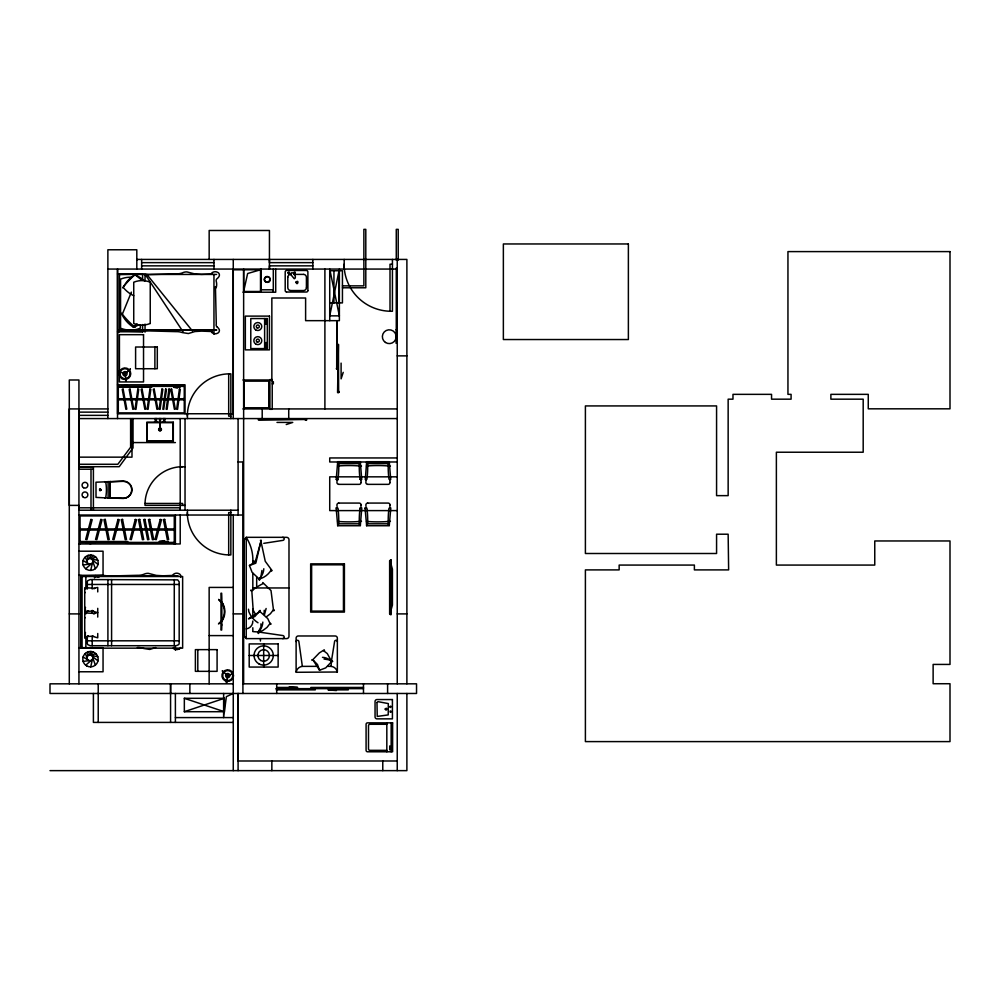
<?xml version="1.0" encoding="UTF-8"?>
<svg xmlns="http://www.w3.org/2000/svg" width="1000" height="1000" viewBox="0 0 1000 1000"><rect width="100%" height="100%" fill="white"/><g stroke="black" fill="none" stroke-linecap="round" stroke-linejoin="round"><path stroke-width="1.5" d="M78.938 408.925L78.938 466.8L93.4 466.8L93.4 510.213M80.05 543.962L80.05 515.925L174.275 515.925L174.275 543.962M98.225 683.825L98.225 722.412M184.262 384.812L184.262 412.863L118.3 412.863L118.3 384.812M136.812 269.062L136.812 259.425L406.887 259.425L406.887 683.825M170.575 693.475L170.575 683.825L170.575 722.412M185.037 413.75L185.037 384.812L117.525 384.812M189.862 693.475L189.862 683.825M242.913 693.475L242.913 461.975L238.088 461.975M273.3 289.8L261.238 289.8L261.238 291.488L243.637 291.488L243.637 269.788M262.2 418.45L262.2 408.925M287.8 277.325L287.8 287.613A2.938 2.938 0 0 0 290.55 290.55M296.112 672L296.112 638.138A2.175 2.175 0 0 1 298.288 635.975L335.175 635.975A2.175 2.175 0 0 1 337.35 638.138L337.35 672L296.163 672.288A6.837 6.837 0 0 1 302.35 666.375L317.1 666.35M306.413 287.613L306.413 277.325A2.938 2.938 0 0 0 303.675 274.387M307.887 290.55L307.887 271.938A1.475 1.475 0 0 0 306.512 270.462M397.238 683.825L397.238 259.425M88.088 611.138L84.725 612.638L84.725 587.725L93.737 588.212L97.737 587.475L97.737 591.912M88.088 636.3L84.725 637.812L84.725 612.9L93.737 613.375L97.737 612.638L92.513 611.175M336.275 368.713C337.512 368.225 336.55 368.4 337.413 367.75M336.138 507.962L337.713 525.737L360.312 525.737L361.788 507.938A3.438 3.438 0 0 1 360.85 507.812L360.075 508.038M365.037 507.987L366.65 525.737L389.25 525.737L390.8 507.95A3.438 3.438 0 0 1 389.787 507.812L389.725 507.788M359.35 463.062L359.325 463.762A92.713 92.713 0 0 0 360.062 479.25M388.288 463.062L388.263 463.762A92.713 92.713 0 0 0 388.988 479.25M264.05 614.412L264.262 610.25M265.225 321.075L265.225 322.9M265.225 343.888L265.225 345.712M337.3 672.288A6.837 6.837 0 0 0 331.112 666.375L331.337 662.225M337.013 481.488L336.938 482.262A1.925 1.925 0 0 0 338.725 484.363M337.1 480.45L337.1 479.6A3.438 3.438 0 0 0 336.337 479.5M360.85 507.812L360.925 506.987M361.025 505.95L361.087 505.175M365.95 481.488L365.875 482.262A1.925 1.925 0 0 0 367.663 484.363M366.037 480.45L366.112 479.613M389.787 507.812L389.862 506.987M389.963 505.95L390.025 505.175M360.075 479.387L360.875 479.613A3.438 3.438 0 0 1 361.737 479.5L360.312 461.7L337.713 461.7L336.2 479.5M389.675 479.65L389.787 479.613A3.438 3.438 0 0 1 390.725 479.5L389.25 461.7L366.65 461.7L365.275 479.5A3.438 3.438 0 0 1 366.375 479.7L366.912 479.25A92.713 92.713 0 0 0 367.65 463.762M270.15 279.25L268.7 281.925A1.938 1.938 0 0 1 268.2 282.175L267.262 282.3A1.938 1.938 0 0 1 266.7 282.262L265.837 281.925A1.938 1.938 0 0 1 265.363 281.613L264.788 280.875A1.938 1.938 0 0 1 264.538 280.363L264.4 279.438A1.938 1.938 0 0 1 264.438 278.875L264.5 278.688A2.7 2.7 0 0 1 265.675 277.062L265.837 276.95A2.763 2.763 0 0 1 269.962 279.237M173.775 647.475L173.113 648.238A4.925 4.925 0 0 0 179.013 648.962M337.275 368.713L336.6 368.837M87.525 559.738L88.088 555.363M87.525 656.2L88.088 651.825M331.463 660.888L334.575 641.625A1.388 1.388 0 0 1 335.962 640.312A1.388 1.388 0 0 1 337.35 641.625M337.875 479.95L337.975 479.25A92.713 92.713 0 0 0 338.713 463.762M155.787 421.125L155.838 421.925L157.375 421.95L154.488 421.95L156.012 421.925L156.075 421.125M226.438 682.613L227.812 675.088M84.95 607.112L84.725 608.212L85.588 607.762M84.95 632.288L84.725 633.387L85.588 632.938M243.637 291.488L247.638 273.512L260.512 269.788L233.263 269.788L233.263 413.75L117.525 413.75L117.525 269.062L117.525 418.575M90.725 570.413L92.438 562.812A2.888 2.888 0 0 0 90.512 558.513A2.888 2.888 0 0 0 87.062 561.7A2.888 2.888 0 0 0 91.175 563.962A2.862 2.862 0 0 0 92.438 562.812M90.725 666.875L92.438 659.25M259.887 579.688L252.113 572.35L249.462 565.5L255.812 563.188L261.2 540.212M270.487 624.412L267.75 618.6L259.962 611.538L248.487 618.837L254.838 616.525L260.212 610.425M338.638 391.413L338.612 392.375L338.762 391.413M264.438 614.763L266.125 608.488M260.413 540.337L260.95 541.312L255.25 561.862L249.462 565.5M391.1 609.85L392.425 605.1L392.425 569.2L391.1 564.45M305.287 419.125L306.438 420.325L305.287 420.062M84.725 612.638L85.538 609.8M84.725 637.812L85.538 634.975M343.225 372.35L341.1 378.862L341.1 363.113M119.8 371.712L118.238 371.425L125.45 373.875M131.375 292.137L122.125 314.762A30.762 30.762 0 0 0 133.837 327.438L138.663 324.85M164.262 421.887C160.712 421.138 167.488 422.837 164.275 421.125M89.188 655.013L90.838 651.45M89.125 558.575L90.838 554.987M337.95 479.412L337.175 479.613M221.838 620.363L222.85 619.25L221.838 618.025M88.462 610.862L87.35 611.362M88.462 636.025L87.35 636.525M324.15 649.912L319.337 652.925L312.1 660.413M332.337 660.875L325.725 667.875L319.55 670.25L312.975 659.925L311.988 659.7M221.838 605.237L222.85 603.975L221.838 603.475M269.75 280.875L269.862 280.712A2.575 2.575 0 0 0 270.163 279.438A2.875 2.875 0 0 0 264.5 278.688L264.375 279.625A1.938 1.938 0 0 0 264.475 280.188L264.862 281.038A1.938 1.938 0 0 0 265.225 281.475M266.012 320L266.413 319.862A2.2 2.2 0 0 1 266.7 320.575M218.663 599.5L221 602.225M258.3 633.5L258.012 632.413L260.975 626.95L260.95 623.812M159.312 428.787C161.962 434.712 159.537 423.963 160.712 430.112M252.825 562.163A41.988 41.988 0 0 0 246.225 537.388L244.225 539.8L244.225 636.2L246.55 638.612L286.575 638.612A2.413 2.413 0 0 0 288.988 636.2L288.988 539.738A2.413 2.413 0 0 0 286.575 537.325L246.55 537.325M222.438 670.938L223.625 671.963M337.938 392.5L338.638 391.712L338.425 344.325L337.562 392.562L338.95 392.5M159.4 430.15L160.763 428.787M88.25 611.287L93.5 611.013M88.25 636.462L93.5 636.175M221 621.312L218.487 623.913L221 622.062M336.8 320.662L336.7 367.887M337.088 367.987L337.088 320.662M305.525 419.45L258.212 419.738L306.25 419.263L305.225 419.3M90.05 558.462L93.312 555.513M90.05 654.912L93.312 651.963M306.375 419.25L305.525 419.738M85.7 568.763L91.175 563.962M85.7 665.212L91.213 660.4M130.4 369.1L129.238 370.262M124.575 374.038L130.262 369.05M269.3 281.462L269.45 281.337A1.938 1.938 0 0 0 269.775 280.875M266.363 616.812L270.387 613.763L273.45 609.738L271.012 590.575L262.738 582.525M133.737 295.725A30.137 30.137 0 0 1 123.238 287.425A30.762 30.762 0 0 1 131.412 277.213L134.938 274.738A36.138 36.138 0 0 1 144.262 280.712M133.112 326.9L137.088 323.975M94.525 577.35L96.363 576.163A36.138 36.138 0 0 1 98.85 577.375M233.263 693.475L226.375 696.65L223.625 717.588L223.625 693.475M258.913 633.038L258.012 632.413L262.825 630.525L267 627.425L270.188 623.325L271.1 623.95M227.237 675.775L233.162 673.65M184.338 711.712L224.325 698.3L224.325 711.712L184.338 711.712L184.338 698.3L224.325 698.3M286.238 424.538L292.75 422.413L276.988 422.413M91.062 558.688L95.875 557.188M91.05 655.138L95.875 653.637M336.337 507.938A3.438 3.438 0 0 0 337.175 507.812L337.975 508.188A92.713 92.713 0 0 1 338.713 523.663M360.788 479.637L360.925 480.45M266.7 343.387A2.2 2.2 0 0 0 266.425 342.675L266.163 342.612A2.575 2.575 0 0 0 265.775 343.888L265.738 345.712A2.05 2.05 0 0 0 266.15 347.062M324.575 650.45L323.587 650.725L327.287 653.587L331.763 661.688L332.75 661.413M155.688 647.55L149.787 649.438L143.75 648.487A17.138 17.138 0 0 0 137.363 647.525M366.375 507.725L366.912 508.188A92.713 92.713 0 0 1 367.65 523.663M306.2 419.975L305.712 419.062M263.775 543.337L282.7 540.413A1.55 1.55 0 0 0 284.175 538.875A1.55 1.55 0 0 0 282.7 537.325M83.1 564.963L89.2 564.15M83.1 661.425L89.2 660.6M110.275 481.438L109.925 497.962L123.312 498.462A8.675 8.675 0 0 0 131.988 489.775A8.675 8.675 0 0 0 123.312 481.1L95.988 482.212L96.025 497.4L110.275 498.125M265.3 345.712A2.362 2.362 0 0 0 265.613 347.013L265.812 347M104.875 497.95L105.787 497.212A42.975 42.975 0 0 0 105.787 482.4L104.812 481.6M256.337 561.163L252.825 561.438L252.825 563.387M265.35 322.912A2.075 2.075 0 0 0 265.637 324.225L265.812 324.188M265.7 324.188L266.425 324.113A1.988 1.988 0 0 0 266.613 323.7M265.688 347.013L266.425 346.912A1.988 1.988 0 0 0 266.613 346.512M324.025 659.038L329.55 659.925L331.763 661.688A13.312 13.312 0 0 0 322.475 657.337M141.637 262.638L213.975 262.638M312.85 262.638L269.438 262.638L269.438 259.425M392.425 264.237L390.012 264.237L390.012 311.262L392.425 311.262L392.425 259.425M141.637 265.85L213.975 265.85M312.85 265.85L269.438 265.85L269.438 269.062L269.438 230.487L209.163 230.487L209.163 259.425M107.875 269.062L397.238 269.062M306.413 270.462L286.663 270.462A1.475 1.475 0 0 0 285.2 271.837L285.2 290.55A1.475 1.475 0 0 0 286.475 292.013M329.725 270.75L342.438 270.75L342.438 302.9L329.725 302.9M117.525 273.888L141.637 273.888M216.6 274.438L119.45 274.438L138.763 274.075A28.15 28.15 0 0 1 145.363 274.4A38.537 38.537 0 0 0 151.337 274.513L175.938 273.875A17.138 17.138 0 0 0 182.325 272.913A9.262 9.262 0 0 1 186.95 271.925L194.925 273.975L201.537 274.375L212.362 273.975L211.637 273.15A5.112 5.112 0 0 1 217.662 272.337A2.925 2.925 0 0 1 219.088 276.35A6.675 6.675 0 0 1 217.262 278.488A2.587 2.587 0 0 0 216.287 281.5A11.387 11.387 0 0 1 216.163 287.812A2.1 2.1 0 0 0 215.438 286.625L216.287 324A2.587 2.587 0 0 0 217.262 327.013M293.637 274.387L303.475 274.387M342.438 285.863L363.875 285.863L363.875 229.363L365.8 229.363L365.8 287.787L342.438 287.787M290.738 290.55L303.475 290.55A2.938 2.938 0 0 0 306.413 287.8M286.663 292.025L306.413 292.025A1.475 1.475 0 0 0 307.875 290.75M242.913 292.213L275.712 292.213L275.712 269.062M119.45 329.9L216.6 329.9M119.45 330.1L216.6 330.1M117.525 331.763L141.637 331.763M397.238 355.875L406.887 355.875M187.312 416.163A42.475 42.475 0 0 1 228.688 373.85L230.85 373.837L230.85 418.575M242.913 379.988L269.925 379.988M272.225 381.712L273.35 381.712L273.35 383.85L272.225 383.85M184.262 385.475L150.887 385.475L150.887 386.375M122.413 386.012L128.875 386.012L125.15 385.175L125.15 386.012M118.3 386.375L184.262 386.375M118.3 387.262L151.675 387.262L151.675 386.375M180.15 387.262L173.688 387.262L177.4 388.1L177.4 387.262M337.812 391.775L338.762 391.775M118.3 398.162L118.3 400.4M184.262 398.162L184.262 400.4M118.7 398.725L183.863 398.725M118.7 399.837L183.863 399.837M107.875 408.925L69.287 408.925L69.287 505.387L78.938 505.387L78.938 510.213L238.088 510.213M242.913 408.925L397.238 408.925M78.938 412.137L107.875 412.137M78.938 415.363L107.875 415.363M230.85 416.163L228.688 416.163L228.688 373.837M78.938 418.575L397.238 418.575M155.575 420.163L156.3 420.163M163.775 420.163L164.5 421.125L163.775 421.125L163.863 418.862M133.025 442.575L175.4 442.575M78.938 457.15L131.988 457.15L131.988 418.575M397.238 457.95L329.725 457.95L329.725 461.975L397.238 461.975M338.7 463.625L359.325 463.625A1.8 1.8 0 0 0 360.35 461.987L360.325 461.788M367.638 463.625L388.263 463.625A1.8 1.8 0 0 0 389.275 461.987L389.263 461.788M78.938 464.275L117.85 464.275L130.612 447.238L130.612 418.575M78.938 466.688L119.237 466.688L133.025 447.9L133.025 418.575M180.212 466.8L185.037 466.8M78.938 469.212L93.4 469.212M397.238 476.838L329.725 476.838L329.725 510.6L397.238 510.6M338.862 484.363L359.162 484.363A1.925 1.925 0 0 0 361.1 482.4M367.8 484.363L388.1 484.363A1.925 1.925 0 0 0 390.037 482.4M338.862 503.075L359.162 503.075A1.925 1.925 0 0 1 361.1 505.037M367.8 503.075L388.1 503.075A1.925 1.925 0 0 1 390.037 505.037M185.037 505.387L145.013 505.387L145.013 503.45L182.625 503.45L182.625 505.387M78.938 507.8L180.212 507.8M230.85 512.612L228.688 512.612L228.688 554.938L230.85 554.938L230.85 510.213M78.938 515.025L242.913 515.025M338.7 523.812L359.325 523.812A1.8 1.8 0 0 1 360.35 525.45M367.638 523.812L388.263 523.812A1.8 1.8 0 0 1 389.275 525.45M80.05 528.387L80.05 530.612M174.275 528.387L174.275 530.612M80.612 528.938L173.713 528.938M80.612 530.05L173.713 530.05M80.05 541.512L127.725 541.512L127.725 542.413M168.4 541.512L159.175 541.512L164.488 540.675L164.488 541.512M80.05 542.413L174.275 542.413M85.925 542.762L95.162 542.762L89.838 543.6L89.838 542.762M174.275 543.3L126.6 543.3L126.6 542.413M78.938 543.962L180.212 543.962L180.212 515.025M78.938 551.2L103.05 551.2L103.05 575.312L78.938 575.312M390.375 560.775L389.637 560.775L389.637 613.95L390.375 613.95M178.012 575.875L80.862 575.875L100.175 575.5A28.15 28.15 0 0 1 106.788 575.825A38.537 38.537 0 0 0 112.75 575.938L137.363 575.3A17.138 17.138 0 0 0 143.75 574.338A9.262 9.262 0 0 1 148.375 573.35L156.35 575.4L162.963 575.8L173.775 575.4L173.162 574.6A5.112 5.112 0 0 1 179.075 573.763A2.925 2.925 0 0 1 180.688 577.35M80.962 576.512L182.638 576.512L182.638 648.162L80.962 648.162L80.862 575.312M87.3 584.462L179.175 584.462M233.263 587.425L209.15 587.425L209.15 683.825M252.825 587.962L288.988 587.962M69.287 613.9L78.938 613.9M233.263 613.9L242.913 613.9M397.238 613.9L406.887 613.9M209.15 635.6L233.263 635.6M87.3 640.812L179.175 640.812M78.938 647.663L103.05 647.663L103.05 671.775L78.938 671.775M249.2 655.487L278.137 655.487M327.562 666.35L331.112 666.375M233.263 683.825L50 683.825L50 693.475L416.538 693.475L416.538 683.825L242.913 683.825M277.4 687.45L297.65 687.45L289.35 686.75L289.35 687.45M363.488 687.45L310.9 687.45L310.9 688.65M275.9 688.65L363.488 688.65M276.25 689.862L315.275 689.862L315.275 688.65M348.288 689.862L328.038 689.862L336.337 690.55L336.337 689.862M175.387 717.588L233.263 717.588M233.263 722.412L93.4 722.412L93.4 693.475M386.825 724.287L369.95 724.287A1.45 1.45 0 0 0 368.5 725.738L368.5 748.888A1.45 1.45 0 0 0 369.95 750.337L386.825 750.337M397.238 760.987L238.088 760.987L238.088 693.475L238.088 770.638M50 770.638L406.887 770.638L406.887 693.475M266.275 319.775L265.512 320A2.95 2.95 0 0 0 265.25 321.075M266.238 342.587L265.688 342.6A2.575 2.575 0 0 0 265.275 343.888M218.675 599.487L221 601.487M119.45 331.1L138.763 331.438A28.15 28.15 0 0 0 145.363 331.112A38.537 38.537 0 0 1 151.337 330.988L175.938 331.637A17.138 17.138 0 0 1 182.325 332.587L188.375 333.537L194.925 331.538L201.537 331.125L212.362 331.538L211.637 332.35A5.112 5.112 0 0 0 217.662 333.175A2.975 2.975 0 0 0 219.312 329.787A5.975 5.975 0 0 0 217.225 327.075M252.812 631.6L257.4 631.925M258.888 632.062L282.7 635.525A1.55 1.55 0 0 1 284.175 637.062A1.55 1.55 0 0 1 282.7 638.612M250.675 590.638L251.8 590.812A55.8 55.8 0 0 1 263.238 583.513M91.7 559.05L97.812 560.288M91.7 655.512L97.812 656.75M94.825 588.45L93.75 588.737M94.825 613.612L93.75 613.913M92.513 636.35L97.737 637.812L97.737 633.5M184.338 698.3L224.325 711.712M164.037 421.925L163.988 421.125M85.113 592.375L84.862 592.812M85.113 617.55L84.862 617.975M83.075 560.538L87.875 563.375M83.075 656.988L87.875 659.837M260.95 541.312L265.25 561.275L272.075 570.612M274.363 610.4L273.45 609.738L273.762 610.862M265.238 281.462L265.988 282.025A1.938 1.938 0 0 0 266.525 282.225L267.462 282.325A1.938 1.938 0 0 0 268.012 282.225L268.875 281.837A1.938 1.938 0 0 0 269.312 281.475M92.613 560.237L98.012 564.388M92.513 656.625L98.012 660.85M134.225 274.113L141.713 280.012M95.65 575.538L97.788 577.225M222.288 670.987L228.113 675.925M312.975 659.925L317.475 664.538L319.55 670.25M251.012 589.95L251.8 590.812L253.188 610.175L255.525 614.388M336.613 368.113L337.25 368.837M337.938 391.712L338.587 392.5M290.863 274.65L294.237 278.738L295.087 278.25C296.875 275.6 290.925 269.688 290.788 274.538M146.85 274.438L192.387 330.913M145.25 274.438L183.287 332.163M259.425 610.55L259.962 611.538M92.812 561.712L95.4 568.638M92.812 658.162L95.4 665.1M85.388 556.9L87.062 561.675M85.388 653.363L87.062 658.125M271.175 569.975L271.462 571.075M259.288 580.15L258.988 579.062A14.787 14.787 0 0 0 263.812 568.737M124.875 373.2L126.25 380.725M248.487 609.2L248.875 611.812A23.363 23.363 0 0 0 258 622.775M302.35 666.375L298.888 641.625A1.388 1.388 0 0 0 297.55 640.312A1.388 1.388 0 0 0 296.125 641.538M366.65 525.737L366.625 525.45A1.8 1.8 0 0 1 367.475 523.9M337.713 525.737L337.688 525.45A1.8 1.8 0 0 1 338.612 523.85M389.787 479.613L389.862 480.45M389.963 481.488L390.025 482.262M365.95 505.95L365.875 505.175A1.925 1.925 0 0 1 367.663 503.075M366.037 506.987L366.112 507.812M361.025 481.488L361.087 482.262M337.013 505.95L336.938 505.175A1.925 1.925 0 0 1 338.725 503.075M337.1 506.987L337.175 507.812M164.4 418.862L164.5 420.163M388.288 524.375L388.263 523.663A92.713 92.713 0 0 1 388.988 508.188M359.35 524.375L359.325 523.663A92.713 92.713 0 0 1 360.062 508.188M261.938 570.462L260.95 576.6L258.988 579.062A19.387 19.387 0 0 0 271.175 569.987M398.212 260.225L398.212 229.363L396.275 229.363L396.275 260.225M397.238 693.475L397.238 770.638M396.275 267.95L396.275 329.675M396.1 329.675L396.1 343.35M391.163 722.85L391.163 746L389.725 746L389.725 749.85L391.163 749.85L391.163 751.787M387.6 683.825L387.6 693.475M386.825 722.85L386.825 751.787M382.775 760.987L382.775 770.638M363.488 683.825L363.488 693.475M344.188 259.425L344.188 269.062M338.762 270.75L338.762 302.9M333.95 270.75L333.95 302.9M329.725 320.662L329.725 269.062L339.375 315.85L329.725 315.85L339.375 269.062L339.375 320.662L305.613 320.662L305.613 298L271.85 298L271.85 379.6M324.9 269.062L324.9 408.925M312.85 259.425L312.85 269.062M306.438 420.325L306.438 418.875L306.25 420.262M288.725 408.925L288.725 418.45M276.7 683.825L276.7 693.475M273.3 269.062L273.3 292.213M271.85 760.987L271.85 770.638M264.625 318.55L264.625 348.587M263.675 643.913L263.675 667.062M261.238 269.062L261.238 292.213M260.512 269.062L260.512 291.488M260.413 638.612L260.413 641.025M256.675 577.238L256.675 587.212M252.825 573.212L252.825 589.987M252.825 608.888L252.825 616.112M252.825 627.737L252.825 630.65M246.225 537.388L246.225 638.612M243.637 269.062L243.637 683.825M238.088 418.575L238.088 515.025M233.263 259.425L233.263 418.575M233.263 515.025L233.263 770.638M213.975 259.425L213.975 269.062M213.962 274.438L213.962 334.237M197.8 649.638L197.8 671.338M187.45 413.75L187.45 418.575M187.45 510.213L187.45 515.025M185.037 418.575L185.037 510.213M180.212 418.575L180.212 510.213M175.387 515.025L175.387 543.962M175.375 647.038L175.375 650.125M175.387 693.475L175.4 722.412M174.275 579.562L174.275 645.713M165.338 418.575L162.925 418.575M164.613 418.862L164.613 421.613M163.65 418.862L163.65 421.613M161.238 418.575L158.837 418.575M160.512 418.862L160 429.425L159.55 418.862M157.137 418.575L154.725 418.575M156.412 418.862L156.412 421.613M156.2 418.862L156.3 421.125L155.575 421.125L155.662 418.862M155.45 418.862L155.45 421.613M154.887 347.013L154.887 368.725M145.037 274.438L145.037 280.837M145.037 324.087L145.037 332.163M142.587 274.438L142.587 280.375M142.587 324.55L142.587 332.163M141.637 259.425L141.637 269.062M140.35 325.05L140.35 328.175A25.987 25.987 0 0 1 120.562 328.175L120.562 279.15A25.987 25.987 0 0 1 131.412 277.213M136.812 260.163L136.812 249.775L107.875 249.775L107.875 418.575M119.45 273.888L119.45 331.763M111.587 579.562L111.587 645.713M108.112 481.5L108.112 498.05M107.912 579.562L107.912 645.713M97.737 608.337L97.737 617.075M92.2 579.562L92.2 589.038M92.2 610.363L92.2 613.4M92.2 636.25L92.2 645.713M91 469.212L91 510.213M87.3 589.038L87.3 581.812L87.688 580.688L90.237 579.562L177.7 579.862L179.175 581.812L179.175 643.475L178.775 644.6L176.238 645.713L90.237 645.713L87.688 644.6L87.3 643.475L87.3 636.25M85.862 576.512L85.862 588.975M85.862 610.775L85.862 613.9M85.862 637.263L85.862 648.162M82.075 576.512L82.075 648.162M81.062 576.512L81.062 648.162M78.938 683.825L78.938 379.988L69.287 379.988L69.287 683.825M221.838 601.962A16.988 16.988 0 0 1 221.838 621.3M222.7 604.388A16.5 16.5 0 0 1 222.7 618.875M233.5 675.875A5.787 5.787 0 0 1 224.688 680.525A5.787 5.787 0 0 1 224.85 670.575A5.787 5.787 0 0 1 233.5 675.5M390.012 311.25A47.188 47.188 0 0 1 344.05 264.237M145.025 503.45A37.75 37.75 0 0 1 182.625 466.688M228.688 554.925A42.475 42.475 0 0 1 187.312 512.612M287.8 277.137A2.938 2.938 0 0 1 290.738 274.387M266 320A2.95 2.95 0 0 0 265.763 321.075L265.738 322.9A2.075 2.075 0 0 0 266.125 324.212M94.425 577.913A87.325 87.325 0 0 1 96.737 575.875M180.588 647.487A2.975 2.975 0 0 1 179.075 649.062M367.475 463.525A1.8 1.8 0 0 1 366.625 461.887M366.525 466A140.15 140.15 0 0 1 390.4 466.125M338.612 463.575A1.8 1.8 0 0 1 337.688 461.887M337.6 466A140.15 140.15 0 0 1 361.475 466.125M366.175 508.013A3.125 3.125 0 0 1 365.025 508.162M390.4 521.312A140.15 140.15 0 0 1 366.525 521.425M361.475 521.312A140.15 140.15 0 0 1 337.6 521.425M252.825 621.013A7.6 7.6 0 0 1 246.225 628.9M262.838 622.087A14.787 14.787 0 0 1 258 632.4M122.662 287.838A87.325 87.325 0 0 1 135.312 274.438M134.925 327.188A87.325 87.325 0 0 1 121.562 313.188M110.075 481.812L110.113 497.8L123.312 498.212A8.438 8.438 0 0 0 131.75 489.775A8.438 8.438 0 0 0 123.312 481.337L110.075 481.812M391.2 711.562C389.825 714.137 389.487 709.237 391.2 711.562M376.987 702.562L377.225 716.425L388.212 714.912L388.3 703.575L378.038 701.663L377 702.425M100.887 489.775C99 492.225 99.562 487.225 100.875 489.875M101.125 489.775C98.912 493.025 99.15 486.512 101.125 489.775M385.188 709.075C386.712 712.513 387.962 706.15 385.2 709.013M391.887 747.925C390.275 750.413 390.387 745.5 391.887 747.925M221.838 624.987L221.65 630.05L221 630.05L221 593.212L221.65 593.212L221.838 598.275L221.838 624.987M287.838 272.663C289.037 276.4 290.738 270.025 287.838 272.663M293.712 272.663C294.913 276.4 296.625 270.025 293.712 272.663M295.925 282.15C297.425 286.825 299.562 278.85 295.925 282.15M389.775 706.65C390.675 709.325 391.987 704.6 389.775 706.65M137.812 389.087L135.05 409.2L135.95 409.363L138.725 389.25L137.812 389.087M149.913 389.087L147.15 409.2L148.05 409.363L150.825 389.25L149.913 389.087M161.95 389.087L159.175 409.2L160.087 409.363L162.862 389.25L161.95 389.087M165.6 389.087L162.825 409.2L163.738 409.363L166.5 389.25L165.6 389.087M168.95 389.087L166.175 409.2L167.087 409.363L169.85 389.25L168.95 389.087M179.412 389.087L176.637 409.2L177.55 409.363L180.325 389.25L179.412 389.087M226.612 680.975L226.588 682.562L226.612 680.975M90.913 519.475L85.675 539.412L86.962 539.625L92.188 519.688L90.913 519.475M100.787 519.475L95.562 539.412L96.85 539.625L102.075 519.688L100.787 519.475M117.975 519.475L112.75 539.412L114.038 539.625L119.262 519.688L117.975 519.475M135.262 519.475L130.037 539.412L131.312 539.625L136.55 519.688L135.262 519.475M160.212 519.475L154.987 539.412L156.263 539.625L161.5 519.688L160.212 519.475M123.138 389.15L122.238 389.363L125.9 409.3L126.8 409.087L123.138 389.15M130.062 389.15L129.162 389.363L132.812 409.3L133.713 409.087L130.062 389.15M142.088 389.15L141.188 389.363L144.85 409.3L145.75 409.087L142.088 389.15M154.188 389.15L153.287 389.363L156.95 409.3L157.85 409.087L154.188 389.15M171.65 389.15L170.75 389.363L174.412 409.3L175.312 409.087L171.65 389.15M126.075 379.087L126.112 380.662L126.075 379.087M105.275 519.412L103.975 519.575L107.938 539.7L109.237 539.538L105.275 519.412M122.562 519.412L121.263 519.575L125.213 539.7L126.512 539.538L122.562 519.412M139.738 519.412L138.45 519.575L142.4 539.7L143.7 539.538L139.738 519.412M144.95 519.412L143.663 519.575L147.613 539.7L148.912 539.538L144.95 519.412M149.738 519.412L148.45 519.575L152.4 539.7L153.7 539.538L149.738 519.412M164.688 519.412L163.4 519.575L167.35 539.7L168.65 539.538L164.688 519.412M628.375 243.962L503.363 243.962L503.363 339.538L628.375 339.538L628.375 243.962M950 251.6L787.95 251.6L787.95 394.35L791.087 394.35L791.087 399.175L771.55 399.175L771.55 394.35L732.975 394.35L732.975 399.175L728.15 399.175L728.15 495.637L716.575 495.637L716.575 405.925L585.4 405.925L585.4 553.5L716.575 553.5L716.575 534.212L728.15 534.212L728.637 569.9L694.388 569.9L694.388 565.075L619.15 565.075L619.15 569.9L585.4 569.9L585.4 741.6L950 741.6L950 683.725L933.125 683.725L933.125 664.425L950 664.425L950 540.962L874.762 540.962L874.762 565.075L776.375 565.075L776.375 452.225L863.188 452.225L863.188 399.175L830.875 399.175L830.875 394.35L868.263 394.35L868.263 408.825L950 408.825L950 251.6M269.45 316.112L245.338 316.112L245.338 349.862L269.45 349.862L269.45 316.112M267.312 318.55L250.787 318.55L250.787 348.587L267.312 348.587L267.312 318.55M266.95 320.575L266.15 320.575L266.15 323.7L266.95 323.7L266.95 320.575M143.537 334.675L119.425 334.675L119.425 381.938L143.537 381.938L143.537 334.675M266.95 343.387L266.15 343.387L266.15 346.512L266.95 346.512L266.95 343.387M157.3 347.013L135.6 347.013L135.6 368.725L157.3 368.725L157.3 347.013M272.225 379.6L269.925 379.6L269.925 409.312L272.225 409.312L272.225 379.6M268.762 381.15L244.075 381.15L244.075 407.775L268.762 407.775L268.762 381.15M173.3 422.188L146.775 422.188L146.775 441.488L173.3 441.488L173.3 422.188M172.812 422.675L147.25 422.675L147.25 441L172.812 441L172.812 422.675M391.1 559.987L390.375 559.987L390.375 614.675L391.1 614.675L391.1 559.987M344.412 563.85L310.663 563.85L310.663 612.087L344.412 612.087L344.412 563.85M343.45 564.812L311.625 564.812L311.625 611.112L343.45 611.112L343.45 564.812M278.137 643.913L249.2 643.913L249.2 667.062L278.137 667.062L278.137 643.913M217.087 649.638L195.387 649.638L195.387 671.338L217.087 671.338L217.087 649.638M392.413 699.55L376.975 699.55A1.925 1.925 0 0 0 375.05 701.488L375.05 716.912A1.925 1.925 0 0 0 376.975 718.85L392.413 718.85L392.413 699.55M392.612 722.85L367.537 722.85A1.45 1.45 0 0 0 366.087 724.287L366.087 750.337A1.45 1.45 0 0 0 367.537 751.787L392.612 751.787L392.612 722.85M150.238 323.475L150.238 282.225A21.662 21.662 0 0 0 133.737 282.225L133.737 323.475A21.662 21.662 0 0 0 150.238 323.475M83.513 487.713A2.888 2.888 0 0 0 87.863 485.2A2.888 2.888 0 0 0 83.513 482.7A2.888 2.888 0 0 0 83.513 487.713M83.362 497.25A2.888 2.888 0 0 0 87.85 495.037A2.888 2.888 0 0 0 83.688 492.25A2.888 2.888 0 0 0 83.362 497.25M225 679.812A5.012 5.012 0 0 0 232.725 675.837A5.012 5.012 0 0 0 225.425 671.137A5.012 5.012 0 0 0 225 679.812M226.575 677.375A2.125 2.125 0 0 0 229.838 675.7A2.125 2.125 0 0 0 226.75 673.713A2.125 2.125 0 0 0 226.575 677.375M122.387 378A5.012 5.012 0 0 0 129.987 373.787A5.012 5.012 0 0 0 122.537 369.312A5.012 5.012 0 0 0 122.387 378M123.875 375.525A2.125 2.125 0 0 0 127.088 373.738A2.125 2.125 0 0 0 123.938 371.85A2.125 2.125 0 0 0 123.875 375.525M122 378.663A5.787 5.787 0 0 0 130.762 373.8A5.787 5.787 0 0 0 122.163 368.65A5.787 5.787 0 0 0 122 378.663M385.438 342.45A6.913 6.913 0 0 0 396.163 337.15A6.913 6.913 0 0 0 386.213 330.5A6.913 6.913 0 0 0 385.438 342.45M159.338 430.637A1.4 1.4 0 0 0 161.438 429.425A1.4 1.4 0 0 0 159.338 428.212A1.4 1.4 0 0 0 159.338 430.637M255.6 343.938A3.975 3.975 0 0 0 261.775 340.887A3.975 3.975 0 0 0 256.05 337.062A3.975 3.975 0 0 0 255.6 343.938M255.6 329.825A3.975 3.975 0 0 0 261.775 326.775A3.975 3.975 0 0 0 256.05 322.95A3.975 3.975 0 0 0 255.6 329.825M256.962 327.788A1.525 1.525 0 0 0 259.325 326.613A1.525 1.525 0 0 0 257.137 325.15A1.525 1.525 0 0 0 256.962 327.788M256.962 341.9A1.525 1.525 0 0 0 259.325 340.725A1.525 1.525 0 0 0 257.137 339.263A1.525 1.525 0 0 0 256.962 341.9M88.325 660.212A2.888 2.888 0 0 0 92.825 658A2.888 2.888 0 0 0 88.663 655.212A2.888 2.888 0 0 0 88.325 660.212M86.625 665.837A7.713 7.713 0 0 0 98.2 659.163A7.713 7.713 0 0 0 86.625 652.475A7.713 7.713 0 0 0 86.625 665.837M86.625 569.388A7.713 7.713 0 0 0 98.2 562.7A7.713 7.713 0 0 0 86.625 556.013A7.713 7.713 0 0 0 86.625 569.388M258.85 663.838A9.65 9.65 0 0 0 273.312 655.487A9.65 9.65 0 0 0 258.85 647.138A9.65 9.65 0 0 0 258.85 663.838M260.775 660.5A5.787 5.787 0 0 0 269.462 655.487A5.787 5.787 0 0 0 260.775 650.475A5.787 5.787 0 0 0 260.775 660.5"/></g></svg>
